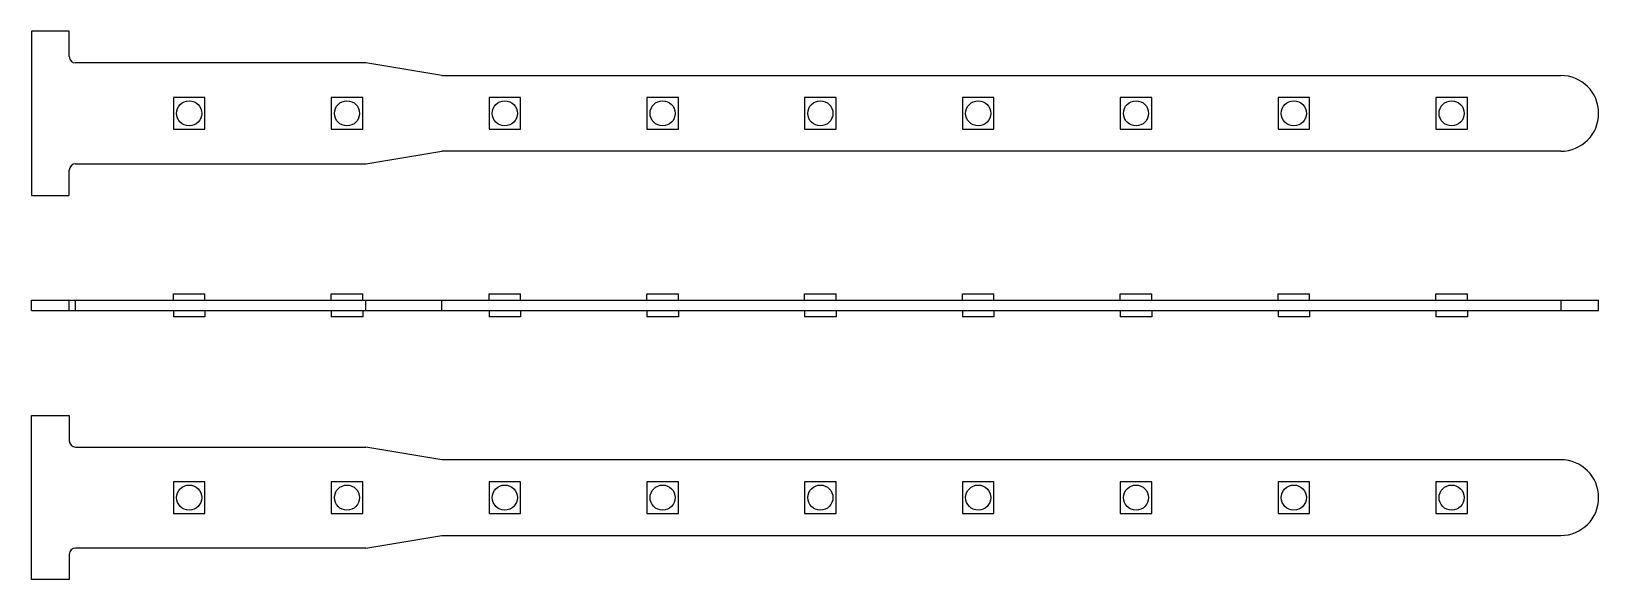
# Model space of a CAD drawing. Extents: x 16 to 264, y 59 to 146.
import ezdxf

# ---------------------------------------------------------------- set-up
doc = ezdxf.new("R2010")
doc.units = 0
doc.header["$LTSCALE"] = 15.367
doc.layers.get('0').update_dxf_attribs({"linetype": 'CONTINUOUS'})

msp = doc.modelspace()

# ---------------------------------------------------------------- linework, layer by layer
at = {"color": 7, "linetype": 'CONTINUOUS'}
for p, q in [((16.02, 145.87), (16.02, 119.87)), ((22.02, 145.87), (16.02, 145.87)), ((22.02, 141.87), (22.02, 145.87)), ((69.02, 140.87), (23.02, 140.87)), ((81.02, 138.87), (69.02, 140.87)), ((81.02, 138.87), (258.31, 138.87)), ((38.52, 135.37), (38.52, 130.37)), ((43.52, 135.37), (38.52, 135.37)), ((43.52, 130.37), (43.52, 135.37)), ((63.52, 135.37), (63.52, 130.37)), ((68.52, 135.37), (63.52, 135.37)), ((68.52, 130.37), (68.52, 135.37)), ((88.52, 135.37), (88.52, 130.37)), ((93.52, 135.37), (88.52, 135.37)), ((93.52, 130.37), (93.52, 135.37)), ((113.52, 135.37), (113.52, 130.37)), ((118.52, 135.37), (113.52, 135.37)), ((118.52, 130.37), (118.52, 135.37)), ((138.52, 135.37), (138.52, 130.37)), ((143.52, 135.37), (138.52, 135.37)), ((143.52, 130.37), (143.52, 135.37)), ((168.52, 135.37), (163.52, 135.37)), ((163.52, 135.37), (163.52, 130.37)), ((168.52, 130.37), (168.52, 135.37)), ((193.52, 135.37), (188.52, 135.37)), ((188.52, 135.37), (188.52, 130.37)), ((193.52, 130.37), (193.52, 135.37)), ((218.52, 135.37), (213.52, 135.37)), ((213.52, 135.37), (213.52, 130.37)), ((218.52, 130.37), (218.52, 135.37)), ((243.52, 135.37), (238.52, 135.37)), ((238.52, 135.37), (238.52, 130.37)), ((243.52, 130.37), (243.52, 135.37)), ((38.52, 130.37), (43.52, 130.37)), ((63.52, 130.37), (68.52, 130.37)), ((88.52, 130.37), (93.52, 130.37)), ((113.52, 130.37), (118.52, 130.37)), ((138.52, 130.37), (143.52, 130.37)), ((163.52, 130.37), (168.52, 130.37)), ((188.52, 130.37), (193.52, 130.37)), ((213.52, 130.37), (218.52, 130.37)), ((238.52, 130.37), (243.52, 130.37)), ((69.02, 124.87), (81.02, 126.87)), ((258.31, 126.87), (81.02, 126.87)), ((23.02, 124.87), (69.02, 124.87)), ((22.02, 119.87), (22.02, 123.87)), ((16.02, 119.87), (22.02, 119.87)), ((16.02, 101.65), (16.02, 103.25)), ((16.02, 103.25), (264.31, 103.25)), ((22.02, 101.65), (22.02, 103.25)), ((38.52, 103.25), (38.52, 104.25)), ((38.52, 104.25), (43.52, 104.25)), ((43.52, 103.25), (43.52, 104.25)), ((63.52, 103.25), (63.52, 104.25)), ((63.52, 104.25), (68.52, 104.25)), ((68.52, 103.25), (68.52, 104.25)), ((69.02, 101.65), (69.02, 103.25)), ((81.02, 101.65), (81.02, 103.25)), ((88.52, 103.25), (88.52, 104.25)), ((88.52, 104.25), (93.52, 104.25)), ((93.52, 103.25), (93.52, 104.25)), ((113.52, 103.25), (113.52, 104.25)), ((113.52, 104.25), (118.52, 104.25)), ((118.52, 103.25), (118.52, 104.25)), ((138.52, 103.25), (138.52, 104.25)), ((138.52, 104.25), (143.52, 104.25)), ((143.52, 103.25), (143.52, 104.25)), ((163.52, 104.25), (168.52, 104.25)), ((163.52, 103.25), (163.52, 104.25)), ((168.52, 103.25), (168.52, 104.25)), ((188.52, 104.25), (193.52, 104.25)), ((188.52, 103.25), (188.52, 104.25)), ((193.52, 103.25), (193.52, 104.25)), ((213.52, 104.25), (218.52, 104.25)), ((213.52, 103.25), (213.52, 104.25)), ((218.52, 103.25), (218.52, 104.25)), ((238.52, 104.25), (243.52, 104.25)), ((238.52, 103.25), (238.52, 104.25)), ((243.52, 103.25), (243.52, 104.25)), ((264.31, 101.65), (264.31, 103.25)), ((16.02, 101.65), (264.31, 101.65)), ((38.52, 101.65), (38.52, 100.65)), ((43.52, 100.65), (38.52, 100.65)), ((43.52, 101.65), (43.52, 100.65)), ((63.52, 101.65), (63.52, 100.65)), ((68.52, 100.65), (63.52, 100.65)), ((68.52, 101.65), (68.52, 100.65)), ((88.52, 101.65), (88.52, 100.65)), ((93.52, 100.65), (88.52, 100.65)), ((93.52, 101.65), (93.52, 100.65)), ((113.52, 101.65), (113.52, 100.65)), ((118.52, 100.65), (113.52, 100.65)), ((118.52, 101.65), (118.52, 100.65)), ((138.52, 101.65), (138.52, 100.65)), ((143.52, 100.65), (138.52, 100.65)), ((143.52, 101.65), (143.52, 100.65)), ((163.52, 101.65), (163.52, 100.65)), ((168.52, 100.65), (163.52, 100.65)), ((168.52, 101.65), (168.52, 100.65)), ((188.52, 101.65), (188.52, 100.65)), ((193.52, 100.65), (188.52, 100.65)), ((193.52, 101.65), (193.52, 100.65)), ((213.52, 101.65), (213.52, 100.65)), ((218.52, 100.65), (213.52, 100.65)), ((218.52, 101.65), (218.52, 100.65)), ((238.52, 101.65), (238.52, 100.65)), ((243.52, 100.65), (238.52, 100.65)), ((243.52, 101.65), (243.52, 100.65)), ((16.02, 58.98), (16.02, 84.98)), ((16.02, 84.98), (22.02, 84.98)), ((22.02, 84.98), (22.02, 80.98)), ((23.02, 79.98), (69.02, 79.98)), ((81.02, 77.98), (69.02, 79.98)), ((258.31, 77.98), (81.02, 77.98)), ((38.52, 74.48), (38.52, 69.48)), ((43.52, 74.48), (38.52, 74.48)), ((43.52, 69.48), (43.52, 74.48)), ((63.52, 74.48), (63.52, 69.48)), ((68.52, 74.48), (63.52, 74.48)), ((68.52, 69.48), (68.52, 74.48)), ((88.52, 74.48), (88.52, 69.48)), ((93.52, 74.48), (88.52, 74.48)), ((93.52, 69.48), (93.52, 74.48)), ((113.52, 74.48), (113.52, 69.48)), ((118.52, 74.48), (113.52, 74.48)), ((118.52, 69.48), (118.52, 74.48)), ((138.52, 74.48), (138.52, 69.48)), ((143.52, 74.48), (138.52, 74.48)), ((143.52, 69.48), (143.52, 74.48)), ((168.52, 74.48), (163.52, 74.48)), ((163.52, 74.48), (163.52, 69.48)), ((168.52, 69.48), (168.52, 74.48)), ((193.52, 74.48), (188.52, 74.48)), ((188.52, 74.48), (188.52, 69.48)), ((193.52, 69.48), (193.52, 74.48)), ((218.52, 74.48), (213.52, 74.48)), ((213.52, 74.48), (213.52, 69.48)), ((218.52, 69.48), (218.52, 74.48)), ((243.52, 74.48), (238.52, 74.48)), ((238.52, 74.48), (238.52, 69.48)), ((243.52, 69.48), (243.52, 74.48)), ((38.52, 69.48), (43.52, 69.48)), ((63.52, 69.48), (68.52, 69.48)), ((88.52, 69.48), (93.52, 69.48)), ((113.52, 69.48), (118.52, 69.48)), ((138.52, 69.48), (143.52, 69.48)), ((163.52, 69.48), (168.52, 69.48)), ((188.52, 69.48), (193.52, 69.48)), ((213.52, 69.48), (218.52, 69.48)), ((238.52, 69.48), (243.52, 69.48)), ((69.02, 63.98), (81.02, 65.98)), ((81.02, 65.98), (258.31, 65.98)), ((22.02, 62.98), (22.02, 58.98)), ((69.02, 63.98), (23.02, 63.98)), ((22.02, 58.98), (16.02, 58.98))]:
    msp.add_line(p, q, dxfattribs=at)
at = {"color": 9, "linetype": 'CONTINUOUS'}
for p, q in [((23.02, 101.65), (23.02, 103.25)), ((258.31, 103.25), (258.31, 101.65))]:
    msp.add_line(p, q, dxfattribs=at)
at = {"color": 4, "linetype": 'CONTINUOUS'}
for centre in [(41.02, 132.87), (66.02, 132.87), (91.02, 132.87), (116.02, 132.87), (141.02, 132.87), (166.02, 132.87), (191.02, 132.87), (216.02, 132.87), (241.02, 132.87), (41.02, 71.98), (66.02, 71.98), (91.02, 71.98), (116.02, 71.98), (141.02, 71.98), (166.02, 71.98), (191.02, 71.98), (216.02, 71.98), (241.02, 71.98)]:
    msp.add_circle(centre, 1.99, dxfattribs=at)
at = {"color": 7, "linetype": 'CONTINUOUS'}
for centre, radius, start, end in [((23.02, 141.87), 1, 180, 270), ((258.31, 132.87), 6, 270.0237, 90), ((23.02, 123.87), 1, 90, 180), ((23.02, 80.98), 1, 180, 270), ((258.31, 71.98), 6, 270, 89.9763), ((23.02, 62.98), 1, 90, 180)]:
    msp.add_arc(centre, radius, start, end, dxfattribs=at)

doc.saveas('drawing.dxf')
